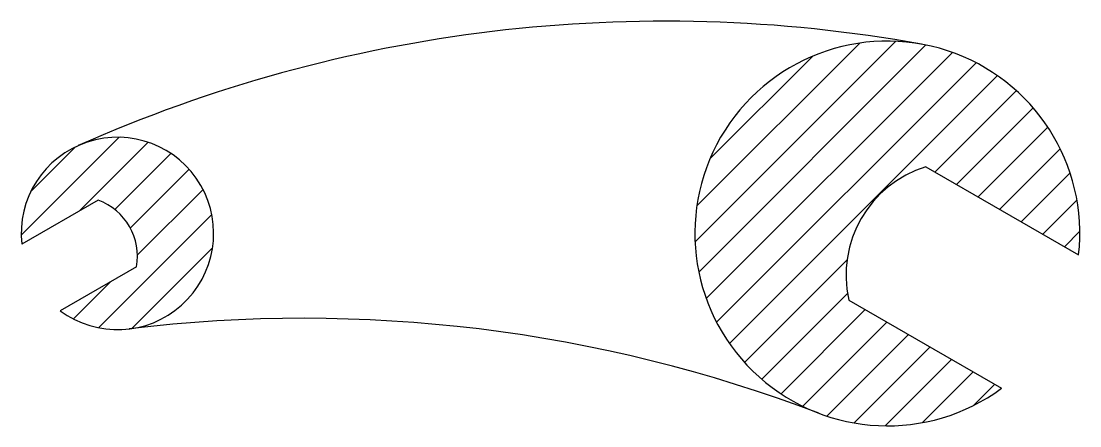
# Model space of a CAD drawing. Header units: inches. Extents: x 141 to 409, y 77 to 180.
import ezdxf

# ---------------------------------------------------------------- set-up
doc = ezdxf.new("R2010")
doc.units = ezdxf.units.IN
doc.header["$MEASUREMENT"] = 0
doc.layers.add('Capete', color=6, linetype='Continuous', plot=False)
doc.layers.add('Contur', color=4, linetype='Continuous', plot=False)
doc.layers.add('Hatch', color=30, linetype='Continuous')

msp = doc.modelspace()

# ---------------------------------------------------------------- hatches: boundary and pattern name
at = {"layer": 'Hatch'}
h = msp.add_hatch(dxfattribs=at)
h.set_pattern_fill('ANSI31', color=256, scale=48.71628)
h.set_pattern_definition([(45, (-89.6486, 222.3443), (-4.30595, 4.30595), [])])
h.paths.add_polyline_path([(388.97, 86.78), (350.3, 109.1, -0.391059), (369.79, 142.86), (408.46, 120.53, 4.791288)])
h.paths.add_polyline_path([(140.98, 123.26), (160.31, 134.42, -0.36053), (170.05, 117.54), (150.72, 106.38, 4.791288)])

# ---------------------------------------------------------------- linework, layer by layer
at = {"layer": 'Capete'}
for p, q in [((369.79, 142.86), (408.46, 120.53)), ((160.31, 134.42), (140.98, 123.26)), ((170.05, 117.54), (150.72, 106.38)), ((350.3, 109.1), (388.97, 86.78))]:
    msp.add_line(p, q, dxfattribs=at)
for centre, radius, start, end in [((360.05, 125.98), 48.72, 353.5782, 306.4218), ((165.18, 125.98), 24.36, 233.5782, 186.4218), ((378.32, 115.43), 28.73, 107.2832, 192.7168), ((155, 120.1), 15.27, 350.3485, 69.6515)]:
    msp.add_arc(centre, radius, start, end, dxfattribs=at)
at = {"layer": 'Contur'}
for centre, start, end in [((303.72, -185.63), 79.7534, 113.9695), ((212.38, -260.88), 69.1074, 96.9552)]:
    msp.add_arc(centre, 365.37, start, end, dxfattribs=at)

doc.saveas('drawing.dxf')
